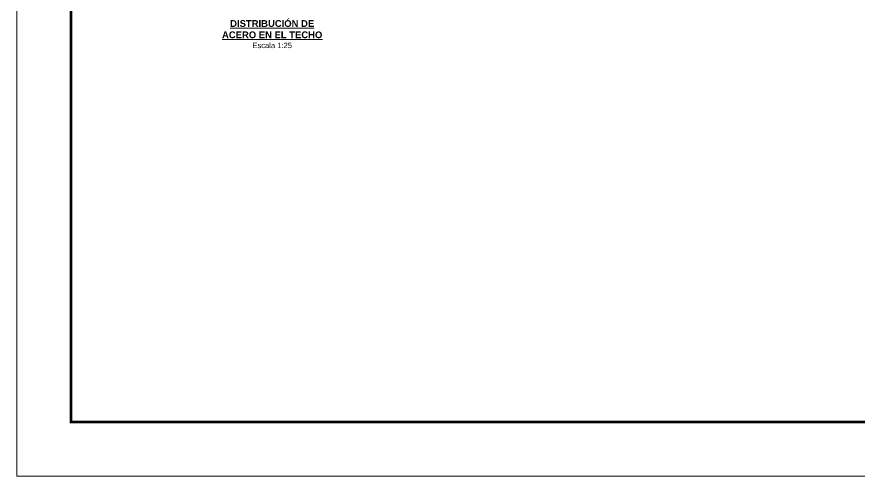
# Model space of a CAD drawing. Header units: metres. Extents: x 0 to 1935, y 0 to 1529.
# Drawn here: x 1913.77 to 1921.55, y 1463.08 to 1467.32 of the extents above; entities that cross this region are included whole.
import ezdxf

# ---------------------------------------------------------------- set-up
doc = ezdxf.new("R2010")
doc.units = ezdxf.units.M
doc.header["$LTSCALE"] = 0.005
doc.layers.add('-Cuadro', color=7, linetype='Continuous', lineweight=20)
doc.layers.add('-Textos', color=7, linetype='Continuous', lineweight=20)
doc.styles.add('-Arial Narrow', font='ARIALN.TTF')

# ---------------------------------------------------------------- blocks, each defined once
blk = doc.blocks.new('Hoja A2 1 en 1000')
at = {"layer": '-Cuadro', "color": 0}
blk.add_lwpolyline([(594, 0), (594, 420.04), (0, 420.04), (0, 0)], close=True, dxfattribs=at)
at = {"layer": '-Cuadro', "color": 0, "const_width": 1}
blk.add_lwpolyline([(20, 20), (574, 20), (574, 400.04), (20, 400.04)], close=True, dxfattribs=at)

msp = doc.modelspace()

# ---------------------------------------------------------------- block references
at = {"xscale": 0.025, "yscale": 0.025, "zscale": 0.025}
msp.add_blockref('Hoja A2 1 en 1000', (1913.77345, 1463.08193), dxfattribs=at)

# ---------------------------------------------------------------- texts
at = {"layer": '-Textos', "insert": (1916.13117, 1467.1625), "char_height": 0.09375, "attachment_point": 5, "style": '-Arial Narrow'}
msp.add_mtext('{\\fArial|b1|i0|c0|p34;\\H0.66667x;\\LDISTRIBUCIÓN DE\\PACERO EN EL TECHO\\P\\fArial|b0|i0|c0|p34;\\H0.8x;\\lEscala 1:25}', dxfattribs=at)

doc.saveas('drawing.dxf')
